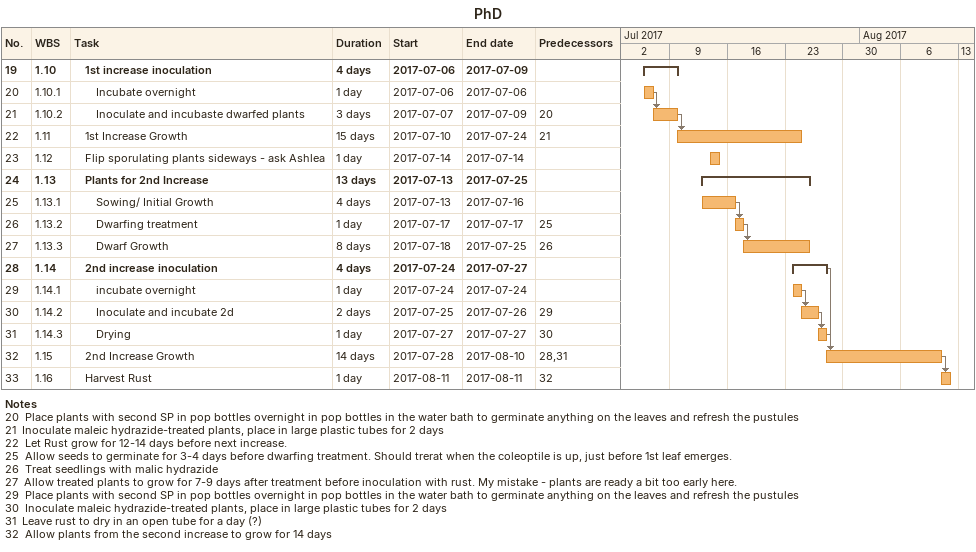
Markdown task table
PhD

| ID | WBS | Task | Duration | Start | Finish | Predecessors |
|---|---|---|---|---|---|---|
| 19 | 1.10 | **1st increase inoculation** | 4d | 2017-07-06 | 2017-07-09 |  |
| 20 | 1.10.1 | Incubate overnight | 1d | 2017-07-06 | 2017-07-06 |  |
| 21 | 1.10.2 | Inoculate and incubaste dwarfed plants | 3d | 2017-07-07 | 2017-07-09 | 20 |
| 22 | 1.11 | 1st Increase Growth | 15d | 2017-07-10 | 2017-07-24 | 21 |
| 23 | 1.12 | Flip sporulating plants sideways - ask Ashlea | 1d | 2017-07-14 | 2017-07-14 |  |
| 24 | 1.13 | **Plants for 2nd Increase** | 13d | 2017-07-13 | 2017-07-25 |  |
| 25 | 1.13.1 | Sowing/ Initial Growth | 4d | 2017-07-13 | 2017-07-16 |  |
| 26 | 1.13.2 | Dwarfing treatment | 1d | 2017-07-17 | 2017-07-17 | 25 |
| 27 | 1.13.3 | Dwarf Growth | 8d | 2017-07-18 | 2017-07-25 | 26 |
| 28 | 1.14 | **2nd increase inoculation** | 4d | 2017-07-24 | 2017-07-27 |  |
| 29 | 1.14.1 | incubate overnight | 1d | 2017-07-24 | 2017-07-24 |  |
| 30 | 1.14.2 | Inoculate and incubate 2d | 2d | 2017-07-25 | 2017-07-26 | 29 |
| 31 | 1.14.3 | Drying | 1d | 2017-07-27 | 2017-07-27 | 30 |
| 32 | 1.15 | 2nd Increase Growth | 14d | 2017-07-28 | 2017-08-10 | 28, 31 |
| 33 | 1.16 | Harvest Rust | 1d | 2017-08-11 | 2017-08-11 | 32 |

Notes
- 20: Place plants with second SP in pop bottles overnight in pop bottles in the water bath to germinate anything on the leaves and refresh the pustules
- 21: Inoculate maleic hydrazide-treated plants, place in large plastic tubes for 2 days
- 22: Let Rust grow for 12-14 days before next increase.
- 25: Allow seeds to germinate for 3-4 days before dwarfing treatment. Should trerat when the coleoptile is up, just before 1st leaf emerges.
- 26: Treat seedlings with malic hydrazide
- 27: Allow treated plants to grow for 7-9 days after treatment before inoculation with rust. My mistake - plants are ready a bit too early here.
- 29: Place plants with second SP in pop bottles overnight in pop bottles in the water bath to germinate anything on the leaves and refresh the pustules
- 30: Inoculate maleic hydrazide-treated plants, place in large plastic tubes for 2 days
- 31: Leave rust to dry in an open tube for a day (?)
- 32: Allow plants from the second increase to grow for 14 days
